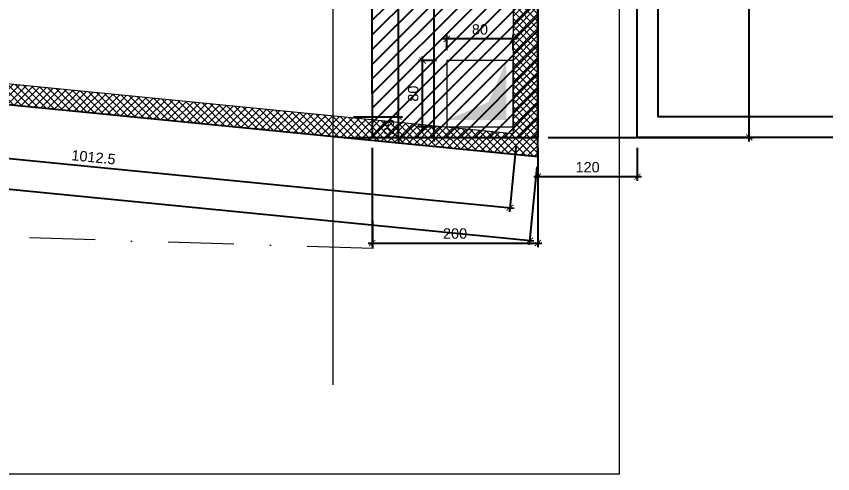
# Model space of a CAD drawing. Header units: centimetres. Extents: x 54080 to 84019, y -57712 to -39496.
# Drawn here: x 58648 to 59633, y -55119 to -54567 of the extents above; entities that cross this region are included whole.
import ezdxf

# ---------------------------------------------------------------- set-up
doc = ezdxf.new("R2010")
doc.units = ezdxf.units.CM
doc.header["$LTSCALE"] = 50
doc.header["$MEASUREMENT"] = 0
for name, pattern in [('23486-A01$0${ Chain Double-Dash }', [0]), ('CACHE', [0.375, 0.25, -0.125]), ('CONTINU', [0]), ('Dot & Dashed', [335.138881, 158.75, -88.194444, 0, -88.194437])]:
    doc.linetypes.add(name, pattern=pattern)
doc.layers.get('0').update_dxf_attribs({"color": 8})
for name, color, linetype, lineweight in [('BETON CACHE', 4, 'CACHE', 5), ('BETON HACHURE', 253, 'Continuous', 13), ('EXISTANT BORD', 251, 'Continuous', 60), ('MACONNERIE COUPE', 7, 'Continuous', 30)]:
    doc.layers.add(name, color=color, linetype=linetype, lineweight=lineweight)
for name, color, linetype in [('BETON COUPE', 3, 'CONTINU'), ('BORD', 5, 'Continuous'), ('COTE 50ème', 1, 'Continuous'), ('OMBRE', 253, 'Continuous')]:
    doc.layers.add(name, color=color, linetype=linetype)
doc.layers.add('FMULT', color=150, linetype='Continuous', plot=False)
doc.layers.add('HORS GEL', color=7, linetype='CACHE', lineweight=15, true_color=0x00661a)
doc.styles.add('RS_TXT_50', font='arial.ttf', dxfattribs={"height": 12.5})
doc.dimstyles.new('RS_50CM_LINEAIRE', dxfattribs={"dimscale": 5, "dimtxt": 12.5, "dimasz": 1.5, "dimexe": 1, "dimexo": 2.5, "dimgap": 1, "dimtad": 1, "dimdec": 1, "dimrnd": 0.5, "dimdsep": 46, "dimtxsty": 'RS_TXT_50', "dimblk1": 'ARCHTICK', "dimblk2": 'ARCHTICK', "dimsah": 1, "dimcen": 2.5, "dimdle": 1, "dimclrt": 4, "dimadec": 0, "dimazin": 2, "dimtfac": 1, "dimtdec": 1, "dimtix": 1, "dimtmove": 2, "dimatfit": 3, "dimfxl": 1, "dimtolj": 1, "dimtzin": 0, "dimarcsym": 0})

# ---------------------------------------------------------------- blocks, each defined once
blk = doc.blocks.new('A$C99aa3423')
at = {"layer": 'HORS GEL', "linetype": '23486-A01$0${ Chain Double-Dash }', "ltscale": 1.2}
blk.add_line((2827.5, 1580), (2827.5, -4150), dxfattribs=at)
blk = doc.blocks.new('_ArchTick')
at = {"color": 0, "linetype": 'ByBlock', "const_width": 0.15}
blk.add_lwpolyline([(-0.5, -0.5), (0.5, 0.5)], dxfattribs=at)
blk = doc.blocks.new('*D1373')
at = {"layer": 'COTE 50ème', "color": 0, "lineweight": -2, "ltscale": 0.5, "transparency": 16777216}
for p, q in [((59055.17, -54688.51), (59114.33, -54688.51)), ((59109.33, -54688.51), (59109.33, -54681.01)), ((59109.33, -54713.51), (59109.33, -54688.51)), ((59055.17, -54713.51), (59114.33, -54713.51)), ((59109.33, -54713.51), (59109.33, -54721.01))]:
    blk.add_line(p, q, dxfattribs=at)
at = {"layer": 'Defpoints', "color": 0, "ltscale": 0.5, "transparency": 16777216}
for p in [(59042.67, -54688.51), (59109.33, -54688.51), (59042.67, -54713.51)]:
    blk.add_point(p, dxfattribs=at)
at = {"layer": 'COTE 50ème', "color": 0, "lineweight": -2, "ltscale": 0.5, "transparency": 16777216, "xscale": 7.5, "yscale": 7.5, "zscale": 7.5}
for p, rotation in [((59109.33, -54688.51), 270), ((59109.33, -54713.51), 90)]:
    blk.add_blockref('_ArchTick', p, dxfattribs=dict(at, rotation=rotation))
at = {"layer": 'COTE 50ème', "color": 4, "ltscale": 0.5, "transparency": 16777216, "insert": (59097.94, -54701.01), "char_height": 12.5, "attachment_point": 5, "rotation": 90, "style": 'RS_TXT_50'}
blk.add_mtext('\\A1;25', dxfattribs=at)
blk = doc.blocks.new('*D1374')
at = {"layer": 'COTE 50ème', "color": 0, "lineweight": -2, "ltscale": 0.5, "transparency": 16777216}
for p, q in [((59109.33, -54693.51), (59109.33, -53447.22)), ((59030.17, -53452.22), (59114.33, -53452.22)), ((59055.17, -54688.51), (59114.33, -54688.51))]:
    blk.add_line(p, q, dxfattribs=at)
at = {"layer": 'Defpoints', "color": 0, "ltscale": 0.5, "transparency": 16777216}
for p in [(59017.67, -53452.22), (59109.33, -53452.22), (59042.67, -54688.51)]:
    blk.add_point(p, dxfattribs=at)
at = {"layer": 'COTE 50ème', "color": 0, "lineweight": -2, "ltscale": 0.5, "transparency": 16777216, "xscale": 7.5, "yscale": 7.5, "zscale": 7.5}
for p, rotation in [((59109.33, -53452.22), 90), ((59109.33, -54688.51), 270)]:
    blk.add_blockref('_ArchTick', p, dxfattribs=dict(at, rotation=rotation))
at = {"layer": 'COTE 50ème', "color": 4, "ltscale": 0.5, "transparency": 16777216, "insert": (59097.94, -54070.36), "char_height": 12.5, "attachment_point": 5, "rotation": 90, "style": 'RS_TXT_50'}
blk.add_mtext('\\A1;1236.5', dxfattribs=at)
blk = doc.blocks.new('*D1382')
at = {"layer": 'COTE 50ème', "color": 0, "lineweight": -2, "ltscale": 0.5, "transparency": 16777216}
for p, q in [((59152.07, -49522.22), (59152.07, -54718.51)), ((59055.17, -49527.22), (59157.07, -49527.22)), ((59055.17, -54713.51), (59157.07, -54713.51))]:
    blk.add_line(p, q, dxfattribs=at)
at = {"layer": 'Defpoints', "color": 0, "ltscale": 0.5, "transparency": 16777216}
for p in [(59042.67, -49527.22), (59042.67, -54713.51), (59152.07, -54713.51)]:
    blk.add_point(p, dxfattribs=at)
at = {"layer": 'COTE 50ème', "color": 0, "lineweight": -2, "ltscale": 0.5, "transparency": 16777216, "xscale": 7.5, "yscale": 7.5, "zscale": 7.5}
for p, rotation in [((59152.07, -49527.22), 90), ((59152.07, -54713.51), 270)]:
    blk.add_blockref('_ArchTick', p, dxfattribs=dict(at, rotation=rotation))
at = {"layer": 'COTE 50ème', "color": 4, "ltscale": 0.5, "transparency": 16777216, "insert": (59140.69, -52120.37), "char_height": 12.5, "attachment_point": 5, "rotation": 90, "style": 'RS_TXT_50'}
blk.add_mtext('\\A1;5186.5', dxfattribs=at)
blk = doc.blocks.new('*D1390')
at = {"layer": 'COTE 50ème', "color": 0, "lineweight": -2, "ltscale": 0.5, "transparency": 16777216}
for p, q in [((58243.95, -54622.51), (58235.91, -54704.34)), ((58231.43, -54698.87), (59248.88, -54798.79)), ((59251.45, -54721.45), (59243.41, -54803.28))]:
    blk.add_line(p, q, dxfattribs=at)
at = {"layer": 'Defpoints', "color": 0, "ltscale": 0.5, "transparency": 16777216}
for p in [(58245.17, -54610.07), (59252.67, -54709.01), (59243.9, -54798.3)]:
    blk.add_point(p, dxfattribs=at)
at = {"layer": 'COTE 50ème', "color": 0, "lineweight": -2, "ltscale": 0.5, "transparency": 16777216, "xscale": 7.5, "yscale": 7.5, "zscale": 7.5}
for p, rotation in [((58236.4, -54699.36), 174.3913441653871), ((59243.9, -54798.3), 354.3913441653871)]:
    blk.add_blockref('_ArchTick', p, dxfattribs=dict(at, rotation=rotation))
at = {"layer": 'COTE 50ème', "color": 4, "ltscale": 0.5, "transparency": 16777216, "insert": (58741.27, -54737.5), "char_height": 12.5, "attachment_point": 5, "rotation": 354.39134, "style": 'RS_TXT_50'}
blk.add_mtext('\\A1;1012.5', dxfattribs=at)
blk = doc.blocks.new('*D1391')
at = {"layer": 'COTE 50ème', "color": 0, "lineweight": -2, "ltscale": 0.5, "transparency": 16777216}
for p, q in [((54463.32, -54276.36), (54454.07, -54370.55)), ((59272.58, -54838.72), (54449.58, -54365.08)), ((59276.37, -54749.02), (59267.12, -54843.21))]:
    blk.add_line(p, q, dxfattribs=at)
at = {"layer": 'Defpoints', "color": 0, "ltscale": 0.5, "transparency": 16777216}
for p in [(54464.54, -54263.92), (54454.56, -54365.57), (59277.59, -54736.58)]:
    blk.add_point(p, dxfattribs=at)
at = {"layer": 'COTE 50ème', "color": 0, "lineweight": -2, "ltscale": 0.5, "transparency": 16777216, "xscale": 7.5, "yscale": 7.5, "zscale": 7.5}
for p, rotation in [((54454.56, -54365.57), 174.3913441652517), ((59267.61, -54838.23), 354.3913441652516)]:
    blk.add_blockref('_ArchTick', p, dxfattribs=dict(at, rotation=rotation))
at = {"layer": 'COTE 50ème', "color": 4, "ltscale": 0.5, "transparency": 16777216, "insert": (56862.19, -54590.57), "char_height": 12.5, "attachment_point": 5, "rotation": 354.39134, "style": 'RS_TXT_50'}
blk.add_mtext('\\A1;4836', dxfattribs=at)
blk = doc.blocks.new('*D1416')
at = {"layer": 'COTE 50ème', "color": 0, "lineweight": -2, "ltscale": 0.5, "transparency": 16777216}
for p, q in [((59167.67, -54608.17), (59167.67, -54589.63)), ((59247.67, -54608.17), (59247.67, -54589.63)), ((59252.67, -54594.63), (59162.67, -54594.63))]:
    blk.add_line(p, q, dxfattribs=at)
at = {"layer": 'Defpoints', "color": 0, "ltscale": 0.5, "transparency": 16777216}
for p in [(59167.67, -54594.63), (59167.67, -54620.67), (59247.67, -54620.67)]:
    blk.add_point(p, dxfattribs=at)
at = {"layer": 'COTE 50ème', "color": 0, "lineweight": -2, "ltscale": 0.5, "transparency": 16777216, "xscale": 7.5, "yscale": 7.5, "zscale": 7.5, "rotation": 180}
blk.add_blockref('_ArchTick', (59167.67, -54594.63), dxfattribs=at)
at = {"layer": 'COTE 50ème', "color": 0, "lineweight": -2, "ltscale": 0.5, "transparency": 16777216, "xscale": 7.5, "yscale": 7.5, "zscale": 7.5}
blk.add_blockref('_ArchTick', (59247.67, -54594.63), dxfattribs=at)
at = {"layer": 'COTE 50ème', "color": 4, "ltscale": 0.5, "transparency": 16777216, "insert": (59207.67, -54583.25), "char_height": 12.5, "attachment_point": 5, "style": 'RS_TXT_50'}
blk.add_mtext('\\A1;80', dxfattribs=at)
blk = doc.blocks.new('*D1417')
at = {"layer": 'COTE 50ème', "color": 0, "lineweight": -2, "ltscale": 0.5, "transparency": 16777216}
for p, q in [((59155.17, -54620.67), (59133.52, -54620.67)), ((59138.52, -54705.67), (59138.52, -54615.67)), ((59155.17, -54700.67), (59133.52, -54700.67))]:
    blk.add_line(p, q, dxfattribs=at)
at = {"layer": 'Defpoints', "color": 0, "ltscale": 0.5, "transparency": 16777216}
for p in [(59138.52, -54620.67), (59167.67, -54620.67), (59167.67, -54700.67)]:
    blk.add_point(p, dxfattribs=at)
at = {"layer": 'COTE 50ème', "color": 0, "lineweight": -2, "ltscale": 0.5, "transparency": 16777216, "xscale": 7.5, "yscale": 7.5, "zscale": 7.5}
for p, rotation in [((59138.52, -54620.67), 90), ((59138.52, -54700.67), 270)]:
    blk.add_blockref('_ArchTick', p, dxfattribs=dict(at, rotation=rotation))
at = {"layer": 'COTE 50ème', "color": 4, "ltscale": 0.5, "transparency": 16777216, "insert": (59127.14, -54660.67), "char_height": 12.5, "attachment_point": 5, "rotation": 90, "style": 'RS_TXT_50'}
blk.add_mtext('\\A1;80', dxfattribs=at)
blk = doc.blocks.new('*D1419')
at = {"layer": 'COTE 50ème', "color": 0, "lineweight": -2, "ltscale": 0.5, "transparency": 16777216}
for p, q in [((59397.67, -54726.01), (59397.67, -54765.92)), ((59277.63, -54737.54), (59277.63, -54765.92)), ((59402.67, -54760.92), (59272.63, -54760.92))]:
    blk.add_line(p, q, dxfattribs=at)
at = {"layer": 'Defpoints', "color": 0, "ltscale": 0.5, "transparency": 16777216}
for p in [(59397.67, -54713.51), (59277.63, -54725.04), (59277.63, -54760.92)]:
    blk.add_point(p, dxfattribs=at)
at = {"layer": 'COTE 50ème', "color": 0, "lineweight": -2, "ltscale": 0.5, "transparency": 16777216, "xscale": 7.5, "yscale": 7.5, "zscale": 7.5, "rotation": 180}
blk.add_blockref('_ArchTick', (59277.63, -54760.92), dxfattribs=at)
at = {"layer": 'COTE 50ème', "color": 0, "lineweight": -2, "ltscale": 0.5, "transparency": 16777216, "xscale": 7.5, "yscale": 7.5, "zscale": 7.5}
blk.add_blockref('_ArchTick', (59397.67, -54760.92), dxfattribs=at)
at = {"layer": 'COTE 50ème', "color": 4, "ltscale": 0.5, "transparency": 16777216, "insert": (59337.65, -54749.54), "char_height": 12.5, "attachment_point": 5, "style": 'RS_TXT_50'}
blk.add_mtext('\\A1;120', dxfattribs=at)
blk = doc.blocks.new('*D1426')
at = {"layer": 'COTE 50ème', "color": 0, "lineweight": -2, "ltscale": 0.5, "transparency": 16777216}
for p, q in [((59077.79, -54726.01), (59077.79, -54845.99)), ((59277.59, -54726.01), (59277.59, -54845.99)), ((59072.79, -54840.99), (59282.59, -54840.99))]:
    blk.add_line(p, q, dxfattribs=at)
at = {"layer": 'Defpoints', "color": 0, "ltscale": 0.5, "transparency": 16777216}
for p in [(59077.79, -54713.51), (59277.59, -54713.51), (59277.59, -54840.99)]:
    blk.add_point(p, dxfattribs=at)
at = {"layer": 'COTE 50ème', "color": 0, "lineweight": -2, "ltscale": 0.5, "transparency": 16777216, "xscale": 7.5, "yscale": 7.5, "zscale": 7.5, "rotation": 180}
blk.add_blockref('_ArchTick', (59077.79, -54840.99), dxfattribs=at)
at = {"layer": 'COTE 50ème', "color": 0, "lineweight": -2, "ltscale": 0.5, "transparency": 16777216, "xscale": 7.5, "yscale": 7.5, "zscale": 7.5}
blk.add_blockref('_ArchTick', (59277.59, -54840.99), dxfattribs=at)
at = {"layer": 'COTE 50ème', "color": 4, "ltscale": 0.5, "transparency": 16777216, "insert": (59177.69, -54829.61), "char_height": 12.5, "attachment_point": 5, "style": 'RS_TXT_50'}
blk.add_mtext('\\A1;200', dxfattribs=at)
blk = doc.blocks.new('*D1428')
at = {"layer": 'COTE 50ème', "color": 0, "lineweight": -2, "ltscale": 0.5, "transparency": 16777216}
for p, q in [((59532.74, -54718.51), (59532.74, -49522.22)), ((59290.09, -49527.22), (59537.74, -49527.22)), ((59290.09, -54713.51), (59537.74, -54713.51))]:
    blk.add_line(p, q, dxfattribs=at)
at = {"layer": 'Defpoints', "color": 0, "ltscale": 0.5, "transparency": 16777216}
for p in [(59277.59, -49527.22), (59532.74, -49527.22), (59277.59, -54713.51)]:
    blk.add_point(p, dxfattribs=at)
at = {"layer": 'COTE 50ème', "color": 0, "lineweight": -2, "ltscale": 0.5, "transparency": 16777216, "xscale": 7.5, "yscale": 7.5, "zscale": 7.5}
for p, rotation in [((59532.74, -49527.22), 90), ((59532.74, -54713.51), 270)]:
    blk.add_blockref('_ArchTick', p, dxfattribs=dict(at, rotation=rotation))
at = {"layer": 'COTE 50ème', "color": 4, "ltscale": 0.5, "transparency": 16777216, "insert": (59521.36, -52120.37), "char_height": 12.5, "attachment_point": 5, "rotation": 90, "style": 'RS_TXT_50'}
blk.add_mtext('\\A1;5186.5', dxfattribs=at)

msp = doc.modelspace()

# ---------------------------------------------------------------- hatches: boundary and pattern name
at = {"layer": 'BETON HACHURE', "transparency": 33554585}
h = msp.add_hatch(dxfattribs=at)
h.set_pattern_fill('ANSI37', color=256, scale=50, angle=270, style=0)
h.set_pattern_definition([(315, (861.459, 19655.393), (4.4194174, 4.4194174), []), (45, (861.459, 19655.393), (-4.4194174, 4.4194174), [])])
h.paths.add_polyline_path([(56357.67, -51847.22), (56382.67, -51847.22), (56382.67, -52172.22), (56357.67, -52172.22)], flags=0)
h.paths.add_polyline_path([(56357.67, -51847.22), (56382.67, -51847.22), (56382.67, -52172.22), (56357.67, -52172.22)], flags=0)
h.paths.add_polyline_path([(58537.67, -51987.36), (58537.67, -52037.36), (58617.67, -52037.36), (58617.67, -51987.36)], flags=0)
h.paths.add_polyline_path([(58157.67, -51987.36), (58157.67, -52037.36), (58237.67, -52037.36), (58237.67, -51987.36)], flags=0)
edge = h.paths.add_edge_path(flags=0)
edge.add_arc((58197.67, -50672.36), 40, 0, 360)
edge = h.paths.add_edge_path(flags=0)
edge.add_arc((58197.67, -49997.36), 40, 0, 360)
edge = h.paths.add_edge_path(flags=0)
edge.add_arc((58197.67, -51272.36), 40, 0, 360)
h.paths.add_polyline_path([(59277.67, -49527.22), (54853.83, -49527.22), (54464.54, -54263.92), (59277.59, -54736.58), (59277.67, -54713.51)])
edge = h.paths.add_edge_path(flags=0)
edge.add_arc((58197.67, -51272.36), 40, 0, 360)
h.paths.add_polyline_path([(56982.67, -49552.22), (56982.67, -49972.36), (57007.67, -49972.36), (57007.67, -49552.22), (58577.68, -49552.22), (58577.67, -50022.36), (58617.67, -50022.36), (58617.67, -49552.22), (59247.67, -49552.22), (59247.67, -51282.36), (58617.67, -51282.36), (58617.67, -50647.36), (58577.67, -50647.36), (58577.67, -51312.36), (59247.67, -51312.36), (59247.67, -52057.36), (58577.67, -52057.36), (58577.67, -53447.36), (58617.67, -53447.36), (58617.67, -52087.36), (59247.67, -52087.36), (59247.67, -54709.01), (58245.17, -54610.07), (58245.17, -54122.36), (58220.17, -54122.36), (58220.17, -54607.62), (56915.17, -54479.46), (56915.17, -54122.36), (56890.17, -54122.36), (56890.17, -54477.01), (55702.67, -54360.39), (55702.67, -54122.36), (55652.67, -54122.36), (55652.67, -54355.48), (54491.47, -54241.45), (54666.86, -52107.36), (54872.67, -52107.36), (54872.67, -52057.36), (54670.97, -52057.36), (54672.82, -52037.36), (54872.67, -52037.36), (54872.67, -51987.36), (54676.72, -51987.36), (54733.43, -51297.36), (54872.67, -51297.36), (54872.67, -51247.36), (54737.54, -51247.36), (54782.74, -50697.36), (54872.67, -50697.36), (54872.67, -50647.36), (54786.85, -50647.36), (54876.86, -49552.22), (55655.17, -49552.22), (55655.17, -49972.36), (55680.17, -49972.36), (55680.17, -49552.22)], flags=16)
h.paths.add_polyline_path([(58157.67, -51232.36), (58157.67, -51312.36), (58237.67, -51312.36), (58237.67, -51232.36)], flags=0)
at = {"layer": 'COTE 50ème', "ltscale": 50, "true_color": 0xfecc66, "transparency": 33554559}
h = msp.add_hatch(dxfattribs=at)
h.set_pattern_fill('ANSI31', color=31, scale=100)
h.paths.add_polyline_path([(59077.79, -54713.51), (59277.59, -54713.51), (59277.59, -49527.22), (59058.02, -49527.22)])

# ---------------------------------------------------------------- linework, layer by layer
at = {"layer": 'BETON CACHE', "color": 232, "linetype": 'Dot & Dashed', "ltscale": 0.01}
msp.add_lwpolyline([(59078.3, -54847.46), (57765.06, -54807.71), (54417.81, -54401.92), (54818.91, -49521.26), (58468.18, -49407.74), (59057.59, -49414.31)], close=True, dxfattribs=at)
at = {"layer": 'BETON COUPE', "lineweight": 5}
msp.add_lwpolyline([(59277.67, -49527.22), (54853.83, -49527.22), (54464.54, -54263.92), (59277.59, -54736.58), (59277.67, -54713.51)], close=True, dxfattribs=at)
at = {"layer": 'BETON COUPE', "ltscale": 0.5}
for points in [[(59633.47, -54713.51), (59397.67, -54713.51), (59397.67, -49673.86), (59622.81, -49673.86)], [(59633.47, -54688.51), (59422.67, -54688.51), (59422.67, -49698.86), (59622.81, -49698.86)]]:
    msp.add_lwpolyline(points, dxfattribs=at)
at = {"layer": 'BETON COUPE', "lineweight": 5}
msp.add_lwpolyline([(58577.67, -50647.36), (58577.67, -51312.36), (59247.67, -51312.36), (59247.67, -52057.36), (58577.67, -52057.36), (58577.67, -53447.36), (58617.67, -53447.36), (58617.67, -52087.36), (59247.67, -52087.36), (59247.67, -54709.01), (58245.17, -54610.07), (58245.17, -54122.36), (58220.17, -54122.36), (58220.17, -54607.62), (56915.17, -54479.46)], dxfattribs=at)
at = {"layer": 'BETON COUPE', "lineweight": 5, "ltscale": 0.5}
msp.add_lwpolyline([(59167.67, -54700.67), (59247.67, -54700.67), (59247.67, -54620.67), (59167.67, -54620.67)], close=True, dxfattribs=at)
at = {"layer": 'BORD'}
msp.add_lwpolyline([(59277.67, -54713.51), (59277.67, -49527.22), (54853.83, -49527.22), (54464.54, -54263.92), (59277.59, -54736.58)], close=True, dxfattribs=at)
at = {"layer": 'COTE 50ème', "ltscale": 0.5}
msp.add_lwpolyline([(59077.79, -54713.51), (59277.59, -54713.51), (59277.59, -49527.22), (59058.02, -49527.22)], close=True, dxfattribs=at)
at = {"layer": 'EXISTANT BORD', "color": 3, "lineweight": 5}
msp.add_lwpolyline([(59042.67, -54713.51), (59277.59, -54713.51), (59277.59, -49527.22), (59042.67, -49527.22)], dxfattribs=at)
at = {"layer": 'FMULT', "lineweight": 5, "ltscale": 0.5}
msp.add_lwpolyline([(54080.24, -55119.47), (59376.01, -55119.47), (59376.01, -48775.25), (54080.24, -48775.25)], close=True, dxfattribs=at)
at = {"layer": 'FMULT', "ltscale": 0.5}
msp.add_lwpolyline([(59277.67, -54713.51), (59277.59, -54713.51), (59277.59, -49527.22), (59277.67, -49527.22)], close=True, dxfattribs=at)
at = {"layer": 'OMBRE'}
for points in [[(59239.67, -54620.67), (59239.67, -54692.67), (59217.97, -54670.97)], [(59239.67, -54692.67), (59217.97, -54670.97), (59167.67, -54692.67)]]:
    msp.add_solid(points, dxfattribs=at)

# ---------------------------------------------------------------- block references
at = {"layer": 'MACONNERIE COUPE', "lineweight": 5, "ltscale": 0.5}
msp.add_blockref('A$C99aa3423', (56202.67, -50862.36), dxfattribs=at)

# ---------------------------------------------------------------- dimensions: what is measured, and where the dimension line sits
at = {"layer": 'COTE 50ème', "ltscale": 0.5}
for base, p1, p2, angle, picture, middle in [((59152.07, -54713.51), (59042.67, -49527.22), (59042.67, -54713.51), 90, '*D1382', (59140.69, -52120.37)), ((59532.74, -49527.22), (59277.59, -54713.51), (59277.59, -49527.22), 90, '*D1428', (59521.36, -52120.37)), ((59109.33, -53452.22), (59042.67, -54688.51), (59017.67, -53452.22), 90, '*D1374', (59097.94, -54070.36)), ((59243.9, -54798.3), (58245.17, -54610.07), (59252.67, -54709.01), 354.39134, '*D1390', (58741.27, -54737.5)), ((59138.52, -54620.67), (59167.67, -54700.67), (59167.67, -54620.67), 90, '*D1417', (59127.14, -54660.67)), ((59109.33, -54688.51), (59042.67, -54713.51), (59042.67, -54688.51), 90, '*D1373', (59097.94, -54701.01))]:
    dim = msp.add_linear_dim(base=base, p1=p1, p2=p2, angle=angle, dimstyle='RS_50CM_LINEAIRE', dxfattribs=at)
    dim.commit()
    dim.dimension.update_dxf_attribs({"geometry": picture, "text_midpoint": middle})
dim = msp.add_aligned_dim(p1=(59277.59, -54736.58), p2=(54464.54, -54263.92), distance=102.14, dimstyle='RS_50CM_LINEAIRE', dxfattribs=at)
dim.commit()
dim.dimension.update_dxf_attribs({"geometry": '*D1391', "text_midpoint": (56862.19, -54590.57)})
for base, p1, p2, picture, middle in [((59167.67, -54594.63), (59247.67, -54620.67), (59167.67, -54620.67), '*D1416', (59207.67, -54583.25)), ((59277.59, -54840.99), (59077.79, -54713.51), (59277.59, -54713.51), '*D1426', (59177.69, -54829.61)), ((59277.63, -54760.92), (59397.67, -54713.51), (59277.63, -54725.04), '*D1419', (59337.65, -54749.54))]:
    dim = msp.add_linear_dim(base=base, p1=p1, p2=p2, dimstyle='RS_50CM_LINEAIRE', dxfattribs=at)
    dim.commit()
    dim.dimension.update_dxf_attribs({"geometry": picture, "text_midpoint": middle})

doc.saveas('drawing.dxf')
